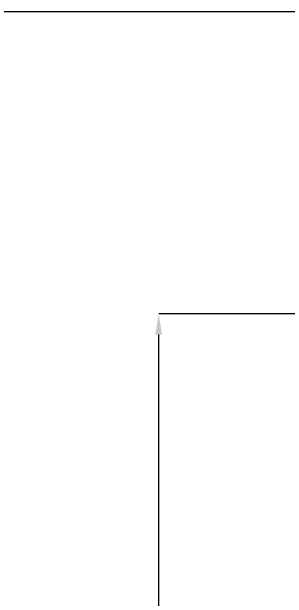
# Model space of a CAD drawing. Extents: x 16296660632 to 16296673174, y -37409619871 to -37409617131.
# Drawn here: x 16296671892.7 to 16296671946.2, y -37409617368.5 to -37409617254.9 of the extents above; entities that cross this region are included whole.
import ezdxf

# ---------------------------------------------------------------- set-up
doc = ezdxf.new("R2010")
doc.units = 0
doc.header["$LTSCALE"] = 10
doc.header["$MEASUREMENT"] = 0
doc.header["$PDMODE"] = 3
doc.header["$PDSIZE"] = -10
doc.layers.get('0').update_dxf_attribs({"linetype": 'CONTINUOUS'})
doc.layers.get('DEFPOINTS').update_dxf_attribs({"linetype": 'CONTINUOUS'})
doc.styles.add('Daelim Dimension', font='', dxfattribs={"height": 1})
doc.styles.get('Daelim Dimension').set_extended_font_data('나눔고딕')
doc.dimstyles.new('DEFAULT', dxfattribs={"dimscale": 2, "dimtxt": 2, "dimasz": 2, "dimexe": 0, "dimexo": 2, "dimgap": 1, "dimtad": 1, "dimdec": 1, "dimzin": 9, "dimdsep": 46, "dimtxsty": 'Daelim Dimension', "dimcen": 0.5, "dimclrd": 252, "dimclre": 252, "dimclrt": 3, "dimadec": 1, "dimazin": 0, "dimtfac": 1, "dimtdec": 1, "dimtix": 1, "dimtmove": 0, "dimatfit": 3, "dimfxl": 1, "dimtolj": 1, "dimtzin": 1, "dimlwd": 9, "dimlwe": 9, "dimarcsym": 0})

# ---------------------------------------------------------------- blocks, each defined once
blk = doc.blocks.new('*D9')
at = {"color": 5, "lineweight": 9, "transparency": 16777216}
for p, q in [((16296672008.97116, -37409617313.46023), (16296671921.23816, -37409617313.46023)), ((16296671921.23816, -37409617577.35965), (16296671921.23816, -37409617317.46023)), ((16296672176.03809, -37409617581.35965), (16296671921.23816, -37409617581.35965))]:
    blk.add_line(p, q, dxfattribs=at)
at = {"color": 5, "transparency": 16777216}
for points in [[(16296671920.5715, -37409617317.46023), (16296671921.90483, -37409617317.46023), (16296671921.23816, -37409617313.46023)], [(16296671920.5715, -37409617577.35965), (16296671921.90483, -37409617577.35965), (16296671921.23816, -37409617581.35965)]]:
    blk.add_solid(points, dxfattribs=at)
at = {"layer": 'DEFPOINTS', "color": 0, "transparency": 16777216}
for p in [(16296671921.23816, -37409617313.46023), (16296672012.97116, -37409617313.46023), (16296672180.03809, -37409617581.35965)]:
    blk.add_point(p, dxfattribs=at)
at = {"color": 7, "transparency": 16777216, "insert": (16296671908.35119, -37409617447.40994), "char_height": 20, "attachment_point": 5, "rotation": 90, "style": 'Daelim Dimension'}
blk.add_mtext('\\A1;268', dxfattribs=at)
blk = doc.blocks.new('*D13')
at = {"color": 5, "lineweight": 9, "transparency": 16777216}
for p, q in [((16296671992.894489, -37409617254.890663), (16296671872.35091, -37409617254.890663)), ((16296671872.35091, -37409617577.35965), (16296671872.35091, -37409617258.890663)), ((16296672176.03809, -37409617581.35965), (16296671872.35091, -37409617581.35965))]:
    blk.add_line(p, q, dxfattribs=at)
at = {"color": 5, "transparency": 16777216}
for points in [[(16296671871.68424, -37409617258.890663), (16296671873.01757, -37409617258.890663), (16296671872.35091, -37409617254.890663)], [(16296671871.68424, -37409617577.35965), (16296671873.01757, -37409617577.35965), (16296671872.35091, -37409617581.35965)]]:
    blk.add_solid(points, dxfattribs=at)
at = {"layer": 'DEFPOINTS', "color": 0, "transparency": 16777216}
for p in [(16296671872.35091, -37409617254.890663), (16296671996.894489, -37409617254.890663), (16296672180.03809, -37409617581.35965)]:
    blk.add_point(p, dxfattribs=at)
at = {"color": 7, "transparency": 16777216, "insert": (16296671858.94891, -37409617418.125153), "char_height": 20, "attachment_point": 5, "rotation": 90, "style": 'Daelim Dimension'}
blk.add_mtext('\\A1;326.5', dxfattribs=at)

msp = doc.modelspace()

# ---------------------------------------------------------------- dimensions: what is measured, and where the dimension line sits
at = {"color": 0}
for base, p2, override, picture, middle in [((16296671872.35091, -37409617254.890663), (16296671996.894489, -37409617254.890663), {"dimtxt": 10, "dimclrd": 5, "dimclre": 5, "dimclrt": 7}, '*D13', (16296671858.94891, -37409617418.125153)), ((16296671921.238159, -37409617313.460228), (16296672012.971161, -37409617313.460228), {"dimtxt": 10, "dimdec": 0, "dimclrd": 5, "dimclre": 5, "dimclrt": 7}, '*D9', (16296671908.351191, -37409617447.409943))]:
    dim = msp.add_linear_dim(base=base, p1=(16296672180.03809, -37409617581.35965), p2=p2, angle=90, dimstyle='DEFAULT', override=override, dxfattribs=at)
    dim.commit()
    dim.dimension.update_dxf_attribs({"geometry": picture, "text_midpoint": middle})

doc.saveas('drawing.dxf')
